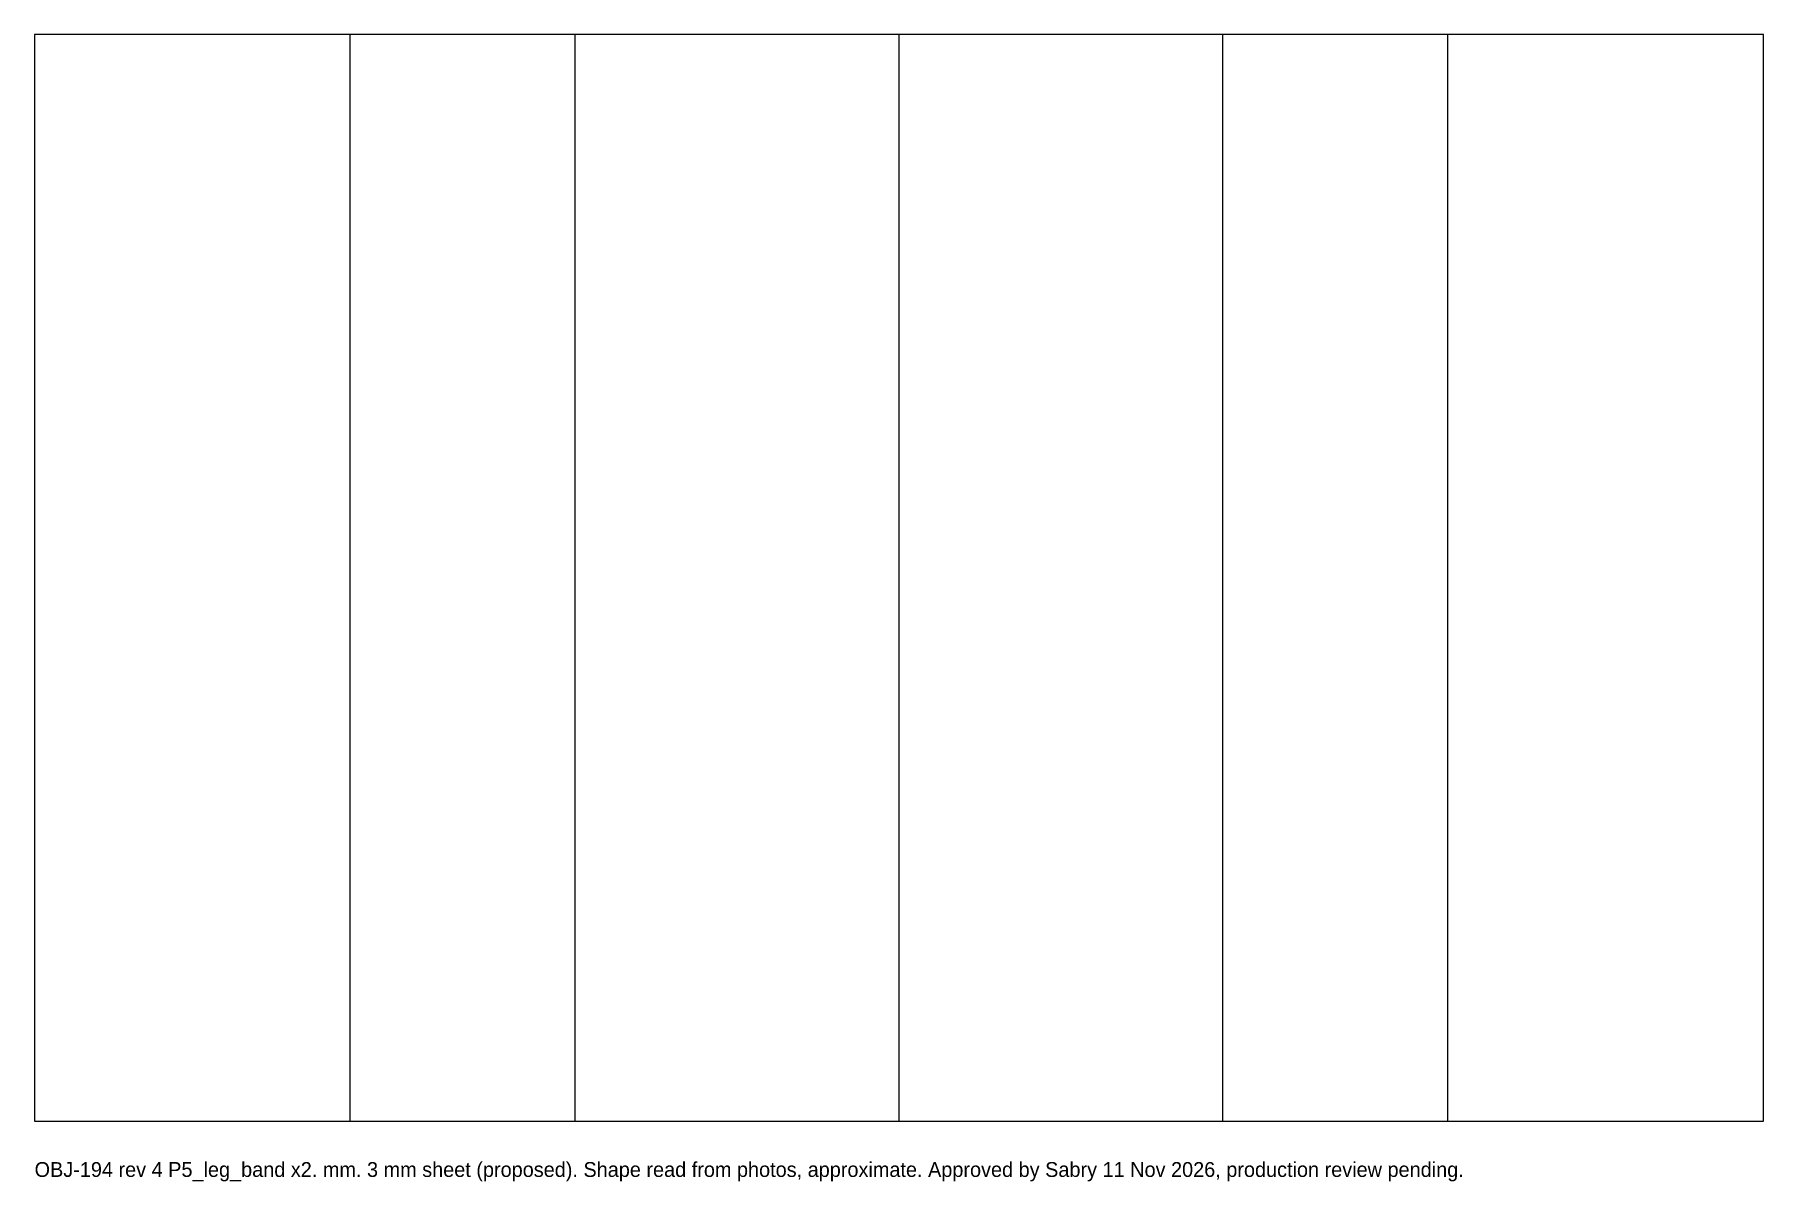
# Model space of a CAD drawing. Header units: millimetres. Extents: x 0 to 931, y -32 to 585.
import ezdxf

# ---------------------------------------------------------------- set-up
doc = ezdxf.new("R2010")
doc.units = ezdxf.units.MM
for name, color, linetype in [('BEND', 5, 'Continuous'), ('CUT', 7, 'Continuous'), ('NOTE', 8, 'Continuous')]:
    doc.layers.add(name, color=color, linetype=linetype)

msp = doc.modelspace()

# ---------------------------------------------------------------- linework, layer by layer
at = {"layer": 'BEND'}
for p, q in [((170, 0), (170, 585)), ((291, 0), (291, 585)), ((465.42, 0), (465.42, 585)), ((639.83, 0), (639.83, 585)), ((760.83, 0), (760.83, 585))]:
    msp.add_line(p, q, dxfattribs=at)
at = {"layer": 'CUT'}
msp.add_lwpolyline([(0, 0), (930.83, 0), (930.83, 585), (0, 585)], close=True, dxfattribs=at)

# ---------------------------------------------------------------- texts
at = {"layer": 'NOTE'}
msp.add_text('OBJ-194 rev 4 P5_leg_band x2. mm. 3 mm sheet (proposed). Shape read from photos, approximate. Approved by Sabry 11 Nov 2026, production review pending.', height=8, dxfattribs=at).set_placement((0, -30))

doc.saveas('drawing.dxf')
